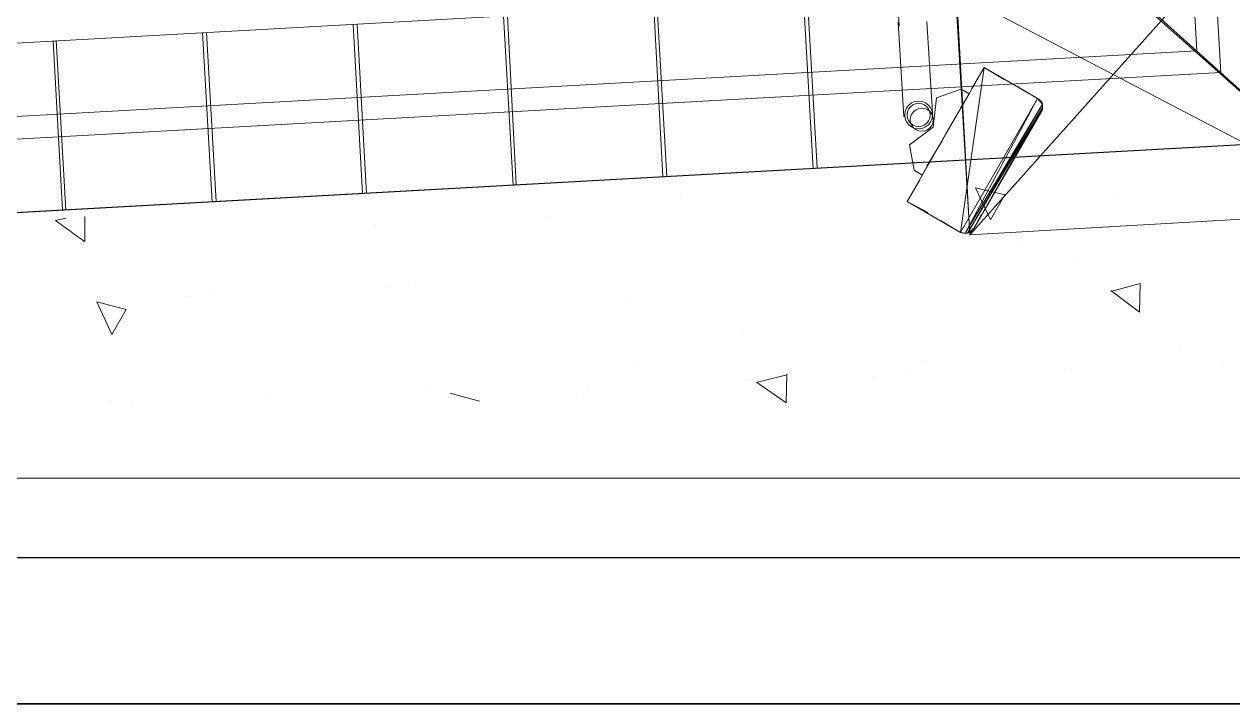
# Paper-space layout '01 Roof Support Layout' of a CAD drawing. Header units: millimetres. Extents: x 5 to 415, y 5 to 292.
# Drawn here: x 187.1 to 278.2, y 5 to 56.2 of the extents above; entities that cross this region are included whole.
import ezdxf

# ---------------------------------------------------------------- set-up
doc = ezdxf.new("R2010")
doc.units = ezdxf.units.MM
for name, color, linetype in [('EXISTING', 7, 'Continuous'), ('FRAME', 7, 'Continuous'), ('PROPOSED', 7, 'Continuous')]:
    doc.layers.add(name, color=color, linetype=linetype)

# ---------------------------------------------------------------- blocks, each defined once
blk = doc.blocks.new('SHEET_01')
at = {"layer": 'EXISTING', "color": 254, "linetype": 'Continuous', "lineweight": 13}
for p, q in [((266.42, 248.18), (277.28, 52.58)), ((264.86, 246.38), (275.48, 54.2)), ((287.18, 72.56), (258.38, 40.34)), ((253.04, 56.06), (252.62, 63.14)), ((269.66, 59.42), (88.52, 49.34)), ((288.92, 42.08), (269.66, 59.42)), ((288.92, 42.08), (269.66, 59.24)), ((257.3, 58.64), (288.92, 42.08)), ((258.38, 40.34), (257.3, 58.64)), ((257.36, 58.58), (258.38, 40.34)), ((235.22, 44.72), (234.56, 57.44)), ((235.52, 44.72), (234.8, 57.44)), ((246.56, 45.32), (245.84, 58.1)), ((246.86, 45.38), (246.14, 58.1)), ((223.94, 44.06), (223.22, 56.84)), ((224.18, 44.12), (223.52, 56.84)), ((201.26, 42.8), (200.54, 55.58)), ((201.56, 42.86), (200.84, 55.58)), ((212.6, 43.46), (211.88, 56.18)), ((212.9, 43.46), (212.18, 56.18)), ((253.4, 49.22), (252.98, 56.36)), ((255.56, 49.52), (255.14, 56.42)), ((189.98, 42.2), (189.26, 54.92)), ((190.22, 42.2), (189.5, 54.98)), ((275.48, 54.2), (83.3, 43.52)), ((259.46, 52.94), (253.64, 42.86)), ((257.66, 40.52), (259.46, 52.94)), ((259.46, 52.94), (263.48, 50.6)), ((263.48, 50.6), (259.46, 52.94)), ((277.28, 52.58), (81.68, 41.72)), ((253.768, 50.112), (253.603, 49.9)), ((253.98, 50.277), (253.768, 50.112)), ((254.071, 50.121), (253.895, 49.985)), ((254.231, 50.382), (253.98, 50.277)), ((254.279, 50.209), (254.071, 50.121)), ((254.51, 50.42), (254.231, 50.382)), ((254.51, 50.24), (254.279, 50.209)), ((254.789, 50.382), (254.51, 50.42)), ((254.741, 50.209), (254.51, 50.24)), ((254.949, 50.121), (254.741, 50.209)), ((255.04, 50.277), (254.789, 50.382)), ((255.125, 49.985), (254.949, 50.121)), ((255.252, 50.112), (255.04, 50.277)), ((255.417, 49.9), (255.252, 50.112)), ((263.48, 50.6), (257.66, 40.52)), ((258.02, 40.46), (263.48, 50.6)), ((263.84, 50.18), (258.02, 40.46)), ((258.2, 40.46), (263.84, 50.18)), ((263.48, 50.6), (263.84, 50.18)), ((263.84, 50.18), (263.48, 50.6)), ((263.84, 50.18), (263.84, 49.94)), ((263.84, 49.94), (263.84, 50.18)), ((253.497, 49.649), (253.46, 49.37)), ((253.46, 49.37), (253.497, 49.091)), ((253.603, 49.9), (253.497, 49.649)), ((253.671, 49.601), (253.64, 49.37)), ((253.64, 49.37), (253.671, 49.139)), ((253.759, 49.809), (253.671, 49.601)), ((253.895, 49.985), (253.759, 49.809)), ((253.908, 49.229), (253.88, 49.005)), ((253.996, 49.445), (253.908, 49.229)), ((254.139, 49.63), (253.996, 49.445)), ((254.319, 49.766), (254.139, 49.63)), ((254.525, 49.85), (254.319, 49.766)), ((254.745, 49.88), (254.525, 49.85)), ((254.969, 49.852), (254.745, 49.88)), ((255.185, 49.763), (254.969, 49.852)), ((255.261, 49.809), (255.125, 49.985)), ((255.37, 49.621), (255.185, 49.763)), ((255.349, 49.601), (255.261, 49.809)), ((255.38, 49.37), (255.349, 49.601)), ((255.349, 49.139), (255.38, 49.37)), ((255.506, 49.441), (255.37, 49.621)), ((255.522, 49.649), (255.417, 49.9)), ((255.59, 49.235), (255.506, 49.441)), ((255.56, 49.37), (255.522, 49.649)), ((255.522, 49.091), (255.56, 49.37)), ((255.62, 49.015), (255.59, 49.235)), ((263.84, 49.94), (258.2, 40.46)), ((258.68, 40.82), (263.84, 49.94)), ((263.78, 49.64), (258.68, 40.82)), ((258.68, 40.82), (263.78, 49.64)), ((263.84, 49.94), (263.78, 49.64)), ((263.78, 49.64), (263.84, 49.94)), ((253.497, 49.091), (253.603, 48.84)), ((253.603, 48.84), (253.768, 48.628)), ((253.671, 49.139), (253.759, 48.931)), ((253.759, 48.931), (253.895, 48.755)), ((253.768, 48.628), (253.98, 48.463)), ((253.88, 49.005), (253.91, 48.785)), ((253.895, 48.755), (254.071, 48.619)), ((253.91, 48.785), (253.994, 48.579)), ((253.98, 48.463), (254.231, 48.357)), ((253.994, 48.579), (254.13, 48.399)), ((254.071, 48.619), (254.279, 48.531)), ((254.13, 48.399), (254.315, 48.257)), ((254.231, 48.357), (254.51, 48.32)), ((254.279, 48.531), (254.51, 48.5)), ((254.51, 48.5), (254.741, 48.531)), ((254.51, 48.32), (254.789, 48.357)), ((254.741, 48.531), (254.949, 48.619)), ((254.789, 48.357), (255.04, 48.463)), ((254.949, 48.619), (255.125, 48.755)), ((255.04, 48.463), (255.252, 48.628)), ((255.125, 48.755), (255.261, 48.931)), ((255.181, 48.254), (255.361, 48.39)), ((255.252, 48.628), (255.417, 48.84)), ((255.261, 48.931), (255.349, 49.139)), ((255.361, 48.39), (255.503, 48.575)), ((255.417, 48.84), (255.522, 49.091)), ((255.503, 48.575), (255.592, 48.791)), ((255.592, 48.791), (255.62, 49.015)), ((254.315, 48.257), (254.531, 48.168)), ((254.531, 48.168), (254.755, 48.14)), ((254.755, 48.14), (254.975, 48.17)), ((254.975, 48.17), (255.181, 48.254)), ((283.1, 47.36), (76.46, 35.9)), ((259.94, 41.48), (258.8, 43.88)), ((261.02, 43.34), (258.8, 43.88)), ((236.66, 43.28), (236.66, 43.28)), ((253.64, 42.86), (257.66, 40.52)), ((259.94, 41.48), (261.02, 43.34)), ((269.42, 43.04), (269.42, 43.04)), ((288.92, 42.08), (258.38, 40.34)), ((258.38, 40.34), (288.92, 42.08)), ((190.22, 41.6), (189.44, 41.42)), ((191.66, 39.8), (189.44, 41.42)), ((191.66, 39.8), (191.66, 41.72)), ((213.5, 41.12), (213.5, 41.12)), ((226.46, 41.54), (226.46, 41.54)), ((257.66, 40.52), (258.02, 40.46)), ((258.02, 40.46), (258.2, 40.46)), ((258.2, 40.46), (258.68, 40.82)), ((262.04, 39.86), (262.04, 39.86)), ((266.36, 38.66), (266.36, 38.66)), ((214.4, 36.5), (214.4, 36.5)), ((216.56, 36.8), (216.56, 36.8)), ((271.22, 36.68), (269, 36.08)), ((271.16, 34.52), (271.22, 36.68)), ((199.58, 35.66), (199.58, 35.66)), ((201.38, 36.08), (201.38, 36.08)), ((271.16, 34.52), (269, 36.14)), ((193.7, 32.84), (192.56, 35.3)), ((194.78, 34.7), (192.56, 35.3)), ((193.7, 32.84), (194.78, 34.7)), ((232.34, 35.42), (232.34, 35.42)), ((241.28, 33.08), (241.28, 33.08)), ((274.22, 31.7), (274.22, 31.7)), ((233.24, 30.68), (233.24, 30.68)), ((254.78, 30.74), (254.78, 30.74)), ((265.52, 30.14), (265.52, 30.14)), ((277.52, 30.56), (277.52, 30.56)), ((241.52, 29.36), (241.52, 29.36)), ((244.52, 27.68), (242.3, 29.24)), ((244.58, 29.78), (242.36, 29.24)), ((244.52, 27.68), (244.58, 29.84)), ((251.12, 29.54), (251.12, 29.54)), ((253.52, 29.78), (253.52, 29.78)), ((217.58, 28.58), (217.58, 28.58)), ((221.42, 27.8), (219.2, 28.4)), ((229.58, 28.94), (229.58, 28.94)), ((193.58, 27.74), (193.58, 27.74)), ((195.26, 27.74), (195.26, 27.74)), ((205.58, 28.16), (205.58, 28.16)), ((229.22, 28.04), (229.22, 28.04))]:
    blk.add_line(p, q, dxfattribs=at)
at = {"layer": 'EXISTING', "color": 7, "linetype": 'Continuous', "lineweight": 30}
blk.add_line((283.1, 47.36), (76.46, 35.9), dxfattribs=at)
at = {"layer": 'FRAME', "color": 7, "linetype": 'Continuous', "lineweight": 15}
blk.add_line((28, 22), (327, 22), dxfattribs=at)
at = {"layer": 'FRAME', "color": 7, "linetype": 'Continuous', "lineweight": 25}
blk.add_line((335, 16), (15, 16), dxfattribs=at)
at = {"layer": 'FRAME', "color": 7, "linetype": 'Continuous', "lineweight": 35}
blk.add_line((415, 5), (5, 5), dxfattribs=at)
at = {"layer": 'PROPOSED', "color": 250, "linetype": 'Continuous', "lineweight": 13}
for p, q in [((259.46, 52.94), (258.5, 51.32)), ((260.96, 52.04), (259.46, 52.94)), ((257.72, 51.32), (255.86, 50.66)), ((258.32, 50.96), (257.72, 51.32)), ((263.48, 50.6), (261.98, 51.5)), ((255.86, 50.66), (255.62, 48.44)), ((257.96, 50.36), (256.82, 48.38)), ((257.66, 49.88), (258.32, 50.96)), ((263.6, 50.54), (263.48, 50.6)), ((263.66, 50.48), (263.6, 50.54)), ((263.78, 50.36), (263.66, 50.48)), ((263.84, 50.24), (263.78, 50.36)), ((263.84, 50.12), (263.84, 50.24)), ((263.84, 50), (263.84, 50.12)), ((263.18, 48.62), (263.78, 49.64)), ((263.78, 49.64), (263.84, 49.76)), ((263.84, 49.88), (263.84, 50)), ((263.84, 49.76), (263.84, 49.88)), ((255.62, 48.44), (253.82, 47.12)), ((255.98, 46.94), (257.12, 48.92)), ((256.28, 47.42), (255.14, 45.5)), ((261.5, 45.74), (262.64, 47.66)), ((253.82, 47.12), (254.18, 45.2)), ((254.78, 44.84), (255.44, 45.98)), ((254.18, 45.2), (254.78, 44.84)), ((259.82, 42.8), (260.9, 44.72)), ((254.6, 44.48), (253.64, 42.86)), ((253.64, 42.86), (255.2, 42.02)), ((256.16, 41.42), (257.66, 40.52)), ((258.68, 40.82), (259.22, 41.84)), ((257.66, 40.52), (257.84, 40.46)), ((257.84, 40.46), (257.96, 40.46)), ((257.96, 40.46), (258.08, 40.46)), ((258.08, 40.46), (258.2, 40.46)), ((258.2, 40.46), (258.38, 40.52)), ((258.38, 40.52), (258.5, 40.58)), ((258.5, 40.58), (258.56, 40.7)), ((258.56, 40.7), (258.68, 40.82))]:
    blk.add_line(p, q, dxfattribs=at)

psp = doc.layouts.new('01 Roof Support Layout')

# ---------------------------------------------------------------- block references
psp.add_blockref('SHEET_01', (0, 0))

doc.saveas('drawing.dxf')
